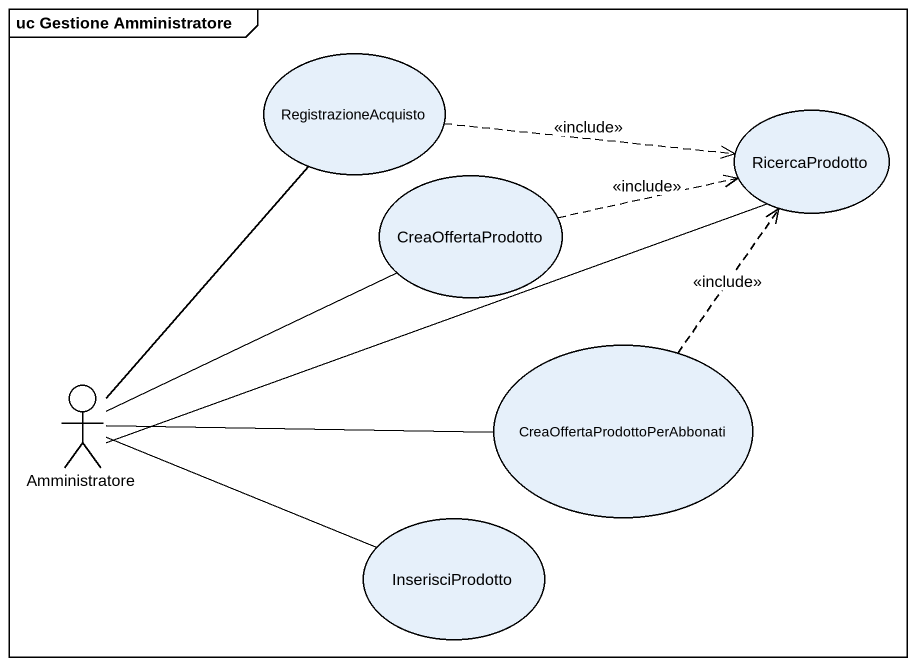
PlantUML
@startuml
mainframe uc Gestione Amministratore
usecase RegistrazioneAcquisto
usecase RicercaProdotto
usecase CreaOffertaProdotto
usecase "CreaOffertaProdottoPerAbbonati" as CreaOffertaProdottoPerAbbona
actor Amministratore
usecase InserisciProdotto
RegistrazioneAcquisto .right.> RicercaProdotto : <<include>>
CreaOffertaProdotto .right.> RicercaProdotto : <<include>>
CreaOffertaProdottoPerAbbona .up.> RicercaProdotto : <<include>>
Amministratore -up- RegistrazioneAcquisto
Amministratore -right- RicercaProdotto
Amministratore -right- CreaOffertaProdotto
Amministratore -right- CreaOffertaProdottoPerAbbona
Amministratore -right- InserisciProdotto
@enduml
